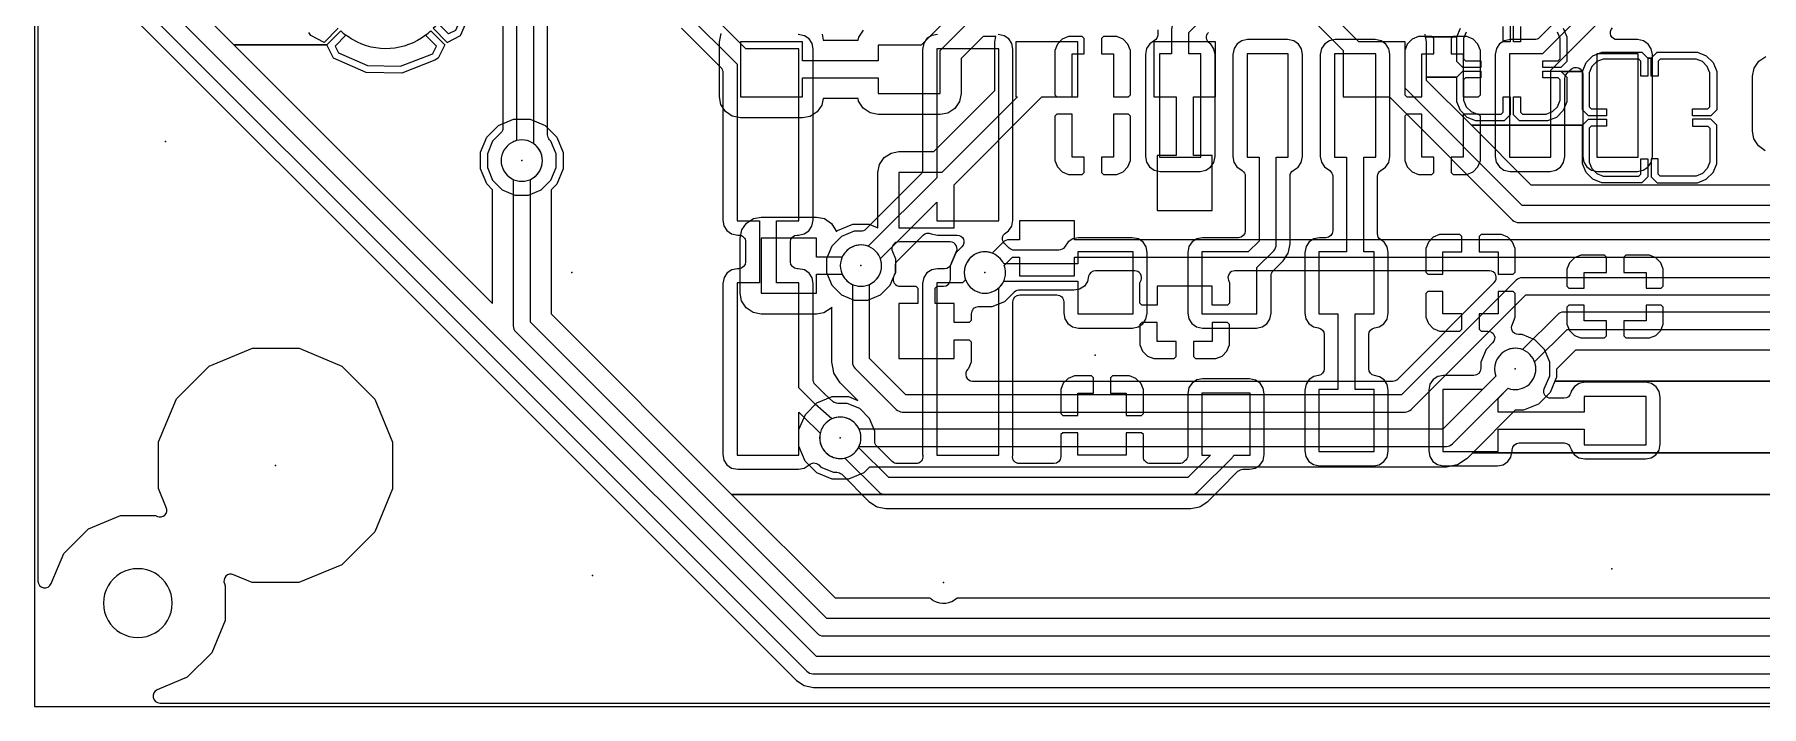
# Model space of a CAD drawing. Header units: millimetres. Extents: x 41 to 126, y -73 to -17.
# Drawn here: x 41 to 66.08, y -73 to -63.24 of the extents above; entities that cross this region are included whole.
import ezdxf

# ---------------------------------------------------------------- set-up
doc = ezdxf.new("R2010")
doc.units = ezdxf.units.MM
for name, color, linetype in [('Board', 5, 'Continuous'), ('Bottom', 70, 'Continuous'), ('Holes', 6, 'Continuous'), ('Top', 1, 'Continuous')]:
    doc.layers.add(name, color=color, linetype=linetype)

msp = doc.modelspace()

# ---------------------------------------------------------------- linework, layer by layer
at = {"layer": 'Board'}
msp.add_lwpolyline([(41, -73), (126, -73), (126, -17), (41, -17)], close=True, dxfattribs=at)
at = {"layer": 'Bottom'}
for points in [[(41.05, -55.5), (41.05, -71.179, 0.820313), (41.242, -71.217), (41.424, -70.78), (41.782, -70.423), (42.248, -70.23), (42.754, -70.23), (42.783, -70.242, 0.668178), (42.913, -70.112), (42.8, -69.837), (42.8, -69.16), (43.06, -68.536), (43.538, -68.058), (44.163, -67.8), (44.84, -67.8), (45.464, -68.06), (45.942, -68.538), (46.2, -69.163), (46.2, -69.84), (45.94, -70.464), (45.462, -70.942), (44.837, -71.2), (44.16, -71.2), (43.888, -71.087, 0.66818), (43.757, -71.217), (43.77, -71.248), (43.77, -71.754), (43.576, -72.22), (43.218, -72.577), (42.782, -72.758, 0.821045), (42.82, -72.95), (104.179, -72.95, 0.820313)], [(41.812, -62.088), (47.512, -67.788), (52.212, -72.488, 0.198912), (52.3, -72.525), (54.8, -72.525), (70.8, -72.525)], [(41.677, -62.237), (47.37, -67.93, -0.00094), (47.37, -67.93), (52.063, -72.623), (52.176, -72.698), (52.31, -72.725), (92.79, -72.725)], [(43.233, -62.732), (43.894, -63.393), (45.242, -63.393), (45.446, -63.189, 0.026417), (45.522, -63.254), (45.365, -63.412), (45.414, -63.51), (45.837, -63.695), (46.314, -63.705), (46.767, -63.528), (46.781, -63.518), (46.835, -63.412), (46.678, -63.254, 0.026417), (46.754, -63.189), (46.958, -63.393), (46.859, -63.587), (46.814, -63.617), (46.332, -63.805), (45.815, -63.794), (45.341, -63.587), (45.242, -63.393), (43.894, -63.393), (47.65, -67.149), (47.65, -65.499), (47.566, -65.414), (47.475, -65.194), (47.475, -64.955), (47.567, -64.735), (47.736, -64.566), (47.956, -64.475), (48.195, -64.475), (48.415, -64.567), (48.584, -64.736), (48.675, -64.956), (48.675, -65.195), (48.583, -65.415), (48.5, -65.499), (48.5, -67.299), (51.122, -69.921), (71.215, -69.921)], [(67.798, -65.725), (62.602, -65.725), (60.9, -64.023), (60.9, -63.35), (60.227, -63.35), (59.638, -62.762, 0.198912)], [(59.498, -62.975), (60, -63.477), (60, -64.15), (60.673, -64.15), (62.462, -65.938, 0.198912), (62.55, -65.975), (67.85, -65.975, 0.198913)], [(89.298, -71.725), (55, -71.725), (54.9, -71.725), (52.502, -71.725), (48.2, -67.423), (48.2, -65.348, 0.293253), (48.375, -65.075, 0.57735), (47.925, -64.815, 0.57735), (47.925, -65.335, 0.02346), (47.95, -65.348), (47.95, -67.475, 0.198913), (47.987, -67.563), (52.362, -71.938, 0.198912), (52.45, -71.975), (54.9, -71.975), (55, -71.975), (89.35, -71.975, 0.198912)], [(67.998, -66.225), (56.102, -66.225), (56.102, -65.95), (55.302, -65.95), (55.302, -66.225), (55.15, -66.225, 0.198912), (55.062, -66.262), (54.904, -66.419, 0.223415), (54.65, -66.44, 0.57735), (54.65, -66.96, 0.57735), (55.1, -66.7, 0.089141), (55.081, -66.596), (55.202, -66.475), (55.302, -66.475), (55.302, -66.75), (56.102, -66.75), (56.102, -66.475), (68.05, -66.475, 0.198912)], [(68.148, -66.775), (62.6, -66.775, 0.198912), (62.512, -66.812), (60.848, -68.475), (57.6, -68.475), (53.652, -68.475), (53.125, -67.948), (53.125, -66.873, 0.293253), (53.3, -66.6, 0.57735), (52.85, -66.34, 0.155593), (52.727, -66.475), (52.352, -66.475), (52.352, -66.2), (51.552, -66.2), (51.552, -67), (52.352, -67), (52.352, -66.725), (52.727, -66.725, 0.155593), (52.85, -66.86, 0.02346), (52.875, -66.873), (52.875, -68, 0.198912), (52.912, -68.088), (53.512, -68.688, 0.198912), (53.6, -68.725), (57.6, -68.725), (60.9, -68.725, 0.198912), (60.988, -68.688), (62.652, -67.025), (68.2, -67.025, 0.198912)], [(68.348, -67.275), (63.2, -67.275, 0.198912), (63.112, -67.312), (62.604, -67.819, 0.223415), (62.35, -67.84, 0.365828), (62.219, -68.204), (61.448, -68.975), (53.1, -68.975), (52.973, -68.975, 0.441969), (52.55, -68.84, 0.57735), (52.55, -69.36, 0.441969), (52.973, -69.225), (53.1, -69.225), (61.5, -69.225, 0.198912), (61.588, -69.188), (62.396, -68.381, 0.522652), (62.8, -68.1, 0.089141), (62.781, -67.996), (63.252, -67.525), (68.4, -67.525, 0.198912)], [(71.215, -69.921), (51.122, -69.921), (52.626, -71.425), (54.002, -71.425, 0.049825), (54.05, -71.46, 0.322074), (54.398, -71.425), (79.08, -71.425)]]:
    msp.add_lwpolyline(points, format="xyb", dxfattribs=at)
for points in [[(46.854, -61.922), (47.012, -61.765), (47.118, -61.819), (47.128, -61.833), (47.305, -62.286), (47.295, -62.763), (47.11, -63.186), (47.012, -63.235), (46.854, -63.078, -0.026417), (46.789, -63.154), (46.993, -63.358), (47.187, -63.259), (47.394, -62.785), (47.405, -62.268), (47.217, -61.786), (47.187, -61.741), (46.993, -61.642), (46.789, -61.846, -0.026417)], [(57.301, -67.175), (57.08, -67.175), (57.051, -67.146), (57.051, -66.85), (57.066, -66.813, 0.534512), (56.974, -66.675), (56.403, -66.675, 0.356833), (56.305, -66.755), (56.29, -66.829), (56.244, -66.896), (56.175, -66.94), (56.093, -66.956), (55.312, -66.956, 0.244433), (55.224, -66.984), (55.083, -67.124), (54.899, -67.2), (54.701, -67.2, 0.414469), (54.601, -67.3), (54.601, -67.396), (54.572, -67.425), (54.351, -67.425), (54.351, -67.15), (54.076, -67.15), (54.076, -66.929), (54.105, -66.9), (54.2, -66.9, 0.413958), (54.3, -66.8), (54.3, -66.6), (54.378, -66.412, 0.601623), (54.295, -66.256), (53.558, -66.256, 0.567509), (53.456, -66.394), (53.5, -66.501), (53.5, -66.7), (53.474, -66.762, 0.534793), (53.567, -66.9), (53.797, -66.9), (53.826, -66.929), (53.826, -67.15), (53.551, -67.15), (53.551, -67.95), (54.351, -67.95), (54.351, -67.675), (54.572, -67.675), (54.601, -67.704), (54.601, -68), (54.563, -68.092), (54.55, -68.104, 0.668179), (54.621, -68.275), (60.724, -68.275, 0.198912), (60.795, -68.246), (62.195, -66.846, 0.668178), (62.124, -66.675), (58.428, -66.675, 0.534512), (58.336, -66.813), (58.351, -66.85), (58.351, -67.146), (58.322, -67.175), (58.101, -67.175), (58.101, -66.9), (57.301, -66.9)], [(43, -71.5, 0.57735), (42.25, -71.067, 0.57735), (42.25, -71.933, 0.57735)]]:
    msp.add_lwpolyline(points, format="xyb", close=True, dxfattribs=at)
for points in [[(70.8, -72.275), (54.8, -72.275), (52.352, -72.275), (47.688, -67.612), (42.025, -61.948)], [(54.512, -62.762), (53.873, -63.4), (53.25, -63.4), (53.25, -63.625), (52.15, -63.625), (52.15, -63.35), (51.25, -63.35), (51.25, -64.15), (52.15, -64.15), (52.15, -63.875), (53.25, -63.875), (53.25, -64.1), (54.15, -64.1), (54.15, -63.477), (54.652, -62.975)], [(45.411, -63.154), (45.207, -63.358), (45.013, -63.259), (44.983, -63.214)], [(52.435, -63.239), (52.451, -63.325), (52.959, -63.325), (52.968, -63.281), (53.037, -63.181)], [(61.185, -63.239), (61.193, -63.28), (61.65, -63.28), (61.703, -63.152)], [(62.425, -63.087), (62.425, -63.35), (62.325, -63.35), (62.325, -63.129)], [(62.575, -63.129), (62.575, -63.35), (62.475, -63.35), (62.475, -63.087)], [(63.197, -63.152), (63.25, -63.28), (63.25, -63.638), (63.163, -63.725), (62.9, -63.725), (62.9, -63.625), (63.121, -63.625), (63.15, -63.596), (63.15, -63.3), (63.112, -63.208)], [(70.796, -69.316), (61.885, -69.316), (61.801, -69.401), (61.663, -69.493), (61.655, -69.494), (61.5, -69.525), (53.124, -69.525), (53.039, -69.609), (52.819, -69.7), (52.58, -69.7), (52.36, -69.608), (52.191, -69.439), (52.1, -69.219), (52.1, -68.98), (52.192, -68.76), (52.361, -68.591), (52.581, -68.5), (52.82, -68.5), (52.955, -68.556), (52.699, -68.301), (52.607, -68.163), (52.595, -68.1), (52.575, -68), (52.575, -67.205), (52.565, -67.219), (52.463, -67.285), (52.352, -67.306), (51.552, -67.306), (51.433, -67.282), (51.332, -67.213), (51.267, -67.111), (51.246, -67), (51.246, -66.2), (51.27, -66.081), (51.338, -65.981), (51.441, -65.915), (51.552, -65.894), (52.352, -65.894), (52.471, -65.918), (52.571, -65.987), (52.637, -66.089), (52.641, -66.111), (52.661, -66.091), (52.881, -66), (53.12, -66), (53.245, -66.052), (53.245, -66.05), (53.245, -65.25), (53.269, -65.131), (53.337, -65.031), (53.44, -64.965), (53.551, -64.944), (54.056, -64.944), (54.944, -64.056), (54.944, -63.35), (54.959, -63.275), (54.776, -63.275), (54.456, -63.595), (54.456, -64.1), (54.432, -64.219), (54.363, -64.319), (54.261, -64.385), (54.15, -64.406), (53.25, -64.406), (53.131, -64.382), (53.031, -64.313), (52.965, -64.211), (52.958, -64.175), (52.451, -64.175), (52.432, -64.269), (52.363, -64.369), (52.261, -64.435), (52.15, -64.456), (51.25, -64.456), (51.131, -64.432), (51.031, -64.363), (50.965, -64.261), (50.944, -64.15), (50.944, -63.35), (50.968, -63.231)], [(61.788, -63.208), (61.75, -63.3), (61.75, -63.596), (61.779, -63.625), (62, -63.625), (62, -63.725), (61.737, -63.725), (61.65, -63.638), (61.65, -63.28), (61.193, -63.28), (61.206, -63.35), (61.206, -63.862), (61.65, -63.862), (61.737, -63.775), (62, -63.775), (62, -63.875), (61.779, -63.875), (61.75, -63.904), (61.75, -64.2), (61.788, -64.292), (61.858, -64.362), (61.95, -64.4), (62.296, -64.4), (62.325, -64.371), (62.325, -64.15), (62.425, -64.15), (62.425, -64.412), (62.337, -64.5), (61.93, -64.5), (61.802, -64.447), (61.703, -64.348), (61.65, -64.22), (61.65, -63.862), (61.206, -63.862), (61.206, -63.905), (61.864, -64.562), (63.475, -64.562), (63.562, -64.475), (63.825, -64.475), (63.825, -64.575), (63.604, -64.575), (63.575, -64.604), (63.575, -65.1), (63.613, -65.192), (63.683, -65.262), (63.775, -65.3), (64.296, -65.3), (64.325, -65.271), (64.325, -65.05), (64.425, -65.05), (64.425, -65.312), (64.338, -65.4), (63.755, -65.4), (63.627, -65.347), (63.528, -65.248), (63.475, -65.12), (63.475, -64.562), (61.864, -64.562), (62.726, -65.425), (67.674, -65.425)], [(66.131, -64.932), (66.031, -64.863), (65.965, -64.761), (65.944, -64.65), (65.944, -63.85), (65.968, -63.731), (66.037, -63.631), (66.139, -63.565)], [(68.4, -67.825), (63.376, -67.825), (63.1, -68.101), (63.1, -68.22), (63.075, -68.279), (71.215, -68.279)], [(71.215, -68.279), (63.075, -68.279), (63.008, -68.44), (62.839, -68.609), (62.619, -68.7), (62.501, -68.7), (61.885, -69.316), (70.796, -69.316)]]:
    msp.add_lwpolyline(points, dxfattribs=at)
for points in [[(54.174, -65.25), (53.551, -65.25), (53.551, -66.05), (54.351, -66.05), (54.351, -65.427), (55.628, -64.15), (56.15, -64.15), (56.15, -63.35), (55.25, -63.35), (55.25, -64.15), (55.274, -64.15)], [(57.576, -65), (57.301, -65), (57.301, -65.8), (58.101, -65.8), (58.101, -65), (57.826, -65), (57.826, -64.15), (58.15, -64.15), (58.15, -63.35), (57.25, -63.35), (57.25, -64.15), (57.576, -64.15)], [(64.425, -63.85), (64.325, -63.85), (64.325, -63.629), (64.296, -63.6), (63.775, -63.6), (63.683, -63.638), (63.613, -63.708), (63.575, -63.8), (63.575, -64.296), (63.604, -64.325), (63.825, -64.325), (63.825, -64.425), (63.562, -64.425), (63.475, -64.338), (63.475, -63.78), (63.168, -63.78), (63.25, -63.862), (63.25, -64.22), (63.197, -64.348), (63.098, -64.447), (62.97, -64.5), (62.562, -64.5), (62.475, -64.412), (62.475, -64.15), (62.575, -64.15), (62.575, -64.371), (62.604, -64.4), (62.95, -64.4), (63.042, -64.362), (63.112, -64.292), (63.15, -64.2), (63.15, -63.904), (63.121, -63.875), (62.9, -63.875), (62.9, -63.775), (63.163, -63.775), (63.168, -63.78), (63.475, -63.78), (63.528, -63.652), (63.627, -63.553), (63.755, -63.5), (64.338, -63.5), (64.425, -63.587), (64.475, -63.587), (64.562, -63.5), (65.145, -63.5), (65.273, -63.553), (65.372, -63.652), (65.425, -63.78), (65.425, -64.338), (65.338, -64.425), (65.075, -64.425), (65.075, -64.325), (65.296, -64.325), (65.325, -64.296), (65.325, -63.8), (65.287, -63.708), (65.217, -63.638), (65.125, -63.6), (64.604, -63.6), (64.575, -63.629), (64.575, -63.85), (64.475, -63.85), (64.475, -63.587), (64.425, -63.587)], [(65.075, -64.575), (65.296, -64.575), (65.325, -64.604), (65.325, -65.1), (65.287, -65.192), (65.217, -65.262), (65.125, -65.3), (64.604, -65.3), (64.575, -65.271), (64.575, -65.05), (64.475, -65.05), (64.475, -65.312), (64.562, -65.4), (65.145, -65.4), (65.273, -65.347), (65.372, -65.248), (65.425, -65.12), (65.425, -64.562), (65.338, -64.475), (65.075, -64.475)], [(57.301, -67.425), (57.08, -67.425), (57.051, -67.454), (57.051, -67.75), (57.089, -67.842), (57.159, -67.912), (57.251, -67.95), (57.547, -67.95), (57.576, -67.921), (57.576, -67.7), (57.301, -67.7)], [(58.101, -67.425), (58.101, -67.7), (57.826, -67.7), (57.826, -67.921), (57.855, -67.95), (58.151, -67.95), (58.242, -67.912), (58.313, -67.842), (58.351, -67.75), (58.351, -67.454), (58.322, -67.425)]]:
    msp.add_lwpolyline(points, close=True, dxfattribs=at)
at = {"layer": 'Holes'}
for p in [(42.9, -64.8), (48.075, -65.075), (53, -66.6), (48.8, -66.7), (54.8, -66.7), (56.4, -67.9), (62.5, -68.1), (52.7, -69.1), (44.5, -69.5), (49.1, -71.1), (54.2, -71.2), (63.9, -71)]:
    msp.add_point(p, dxfattribs=at)
at = {"layer": 'Top'}
for points in [[(48.875, -44.5), (48.875, -46.848), (48.112, -47.612), (47.412, -48.312, 0.198912), (47.375, -48.4), (47.375, -61.1, 0.198912), (47.412, -61.188), (47.762, -61.538), (48, -61.777), (48, -64.785, 0.067833), (47.925, -64.815, 0.57735), (47.925, -65.335, 0.57735), (48.375, -65.075, 0.241531), (48.25, -64.831), (48.25, -61.725, 0.198912), (48.213, -61.637), (47.938, -61.362), (47.625, -61.048), (47.625, -48.452), (48.288, -47.788), (49.088, -46.988, 0.198912), (49.125, -46.9), (49.125, -44.5)], [(66.175, -58.975), (65.9, -58.975, 0.198912), (65.812, -59.012), (64.548, -60.275), (60.4, -60.275, 0.198912), (60.312, -60.312), (57.547, -63.077, 0.198912), (57.51, -63.165), (57.51, -63.525), (57.335, -63.525), (57.335, -65.025), (57.935, -65.025), (57.935, -63.525), (57.76, -63.525), (57.76, -63.217), (60.452, -60.525), (64.6, -60.525, 0.198912), (64.688, -60.488), (65.952, -59.225), (66.248, -59.225)], [(65.365, -60.776), (62.851, -63.29, -0.198912), (62.78, -63.319), (62.424, -63.319), (62.342, -63.335), (62.273, -63.379), (62.227, -63.446), (62.209, -63.535), (62.209, -65.016), (62.225, -65.098), (62.269, -65.167), (62.336, -65.213), (62.425, -65.231), (63.006, -65.231), (63.088, -65.215), (63.157, -65.171), (63.203, -65.104), (63.221, -65.015), (63.221, -63.88, -0.198912), (63.25, -63.809), (63.308, -63.751, -0.668178), (63.479, -63.822), (63.479, -65.016), (63.495, -65.098), (63.539, -65.167), (63.606, -65.213), (63.695, -65.231), (64.276, -65.231), (64.358, -65.215), (64.427, -65.171), (64.473, -65.104), (64.491, -65.015), (64.491, -63.534), (64.475, -63.452), (64.431, -63.383), (64.364, -63.337), (64.275, -63.319), (63.982, -63.319, -0.668179), (63.911, -63.148)], [(47.8, -61.901), (47.8, -64.602, -0.19914), (47.771, -64.672), (47.651, -64.791), (47.575, -64.975), (47.575, -65.174), (47.651, -65.358), (47.791, -65.499), (47.975, -65.575), (48.174, -65.575), (48.358, -65.499), (48.499, -65.359), (48.575, -65.175), (48.575, -64.976), (48.499, -64.792), (48.479, -64.772, -0.198687), (48.45, -64.702), (48.45, -62.051, -0.668179)], [(41.05, -62.732), (41.05, -63.393), (41.05, -71.179, 0.820314), (41.242, -71.217), (41.424, -70.78), (41.782, -70.423), (42.248, -70.23), (42.754, -70.23), (42.783, -70.242, 0.668178), (42.913, -70.112), (42.8, -69.837), (42.8, -69.16), (43.06, -68.536), (43.538, -68.058), (44.163, -67.8), (44.84, -67.8), (45.464, -68.06), (45.942, -68.538), (46.2, -69.163), (46.2, -69.84), (45.94, -70.464), (45.462, -70.942), (44.837, -71.2), (44.16, -71.2), (43.888, -71.087, 0.66818), (43.757, -71.217), (43.77, -71.248), (43.77, -71.754), (43.576, -72.22), (43.218, -72.577), (42.782, -72.758, 0.821045), (42.82, -72.95), (104.179, -72.95, 0.820313)], [(50.448, -62.925), (51.2, -63.677), (51.2, -65.95), (51.525, -65.95), (51.525, -66.85), (51.2, -66.85), (51.2, -69.35), (52.1, -69.35), (52.1, -68.727), (52.162, -68.788), (52.407, -69.034, 0.328246), (52.55, -69.36, 0.188449), (52.766, -69.393), (53.262, -69.888, 0.198912), (53.35, -69.925), (57.8, -69.925, 0.198912), (57.888, -69.888), (58.388, -69.388, 0.093743), (58.415, -69.35), (58.65, -69.35), (58.65, -68.45), (57.95, -68.45), (57.95, -69.35), (58.073, -69.35), (57.748, -69.675), (53.402, -69.675), (52.966, -69.239, 0.121073), (53, -69.1, 0.5415), (52.579, -68.825), (52.336, -68.609), (52.1, -68.373), (52.1, -66.85), (51.775, -66.85), (51.775, -65.95), (52.1, -65.95), (52.1, -63.45), (51.327, -63.45), (50.588, -62.712, 0.198912)], [(50.395, -63.154), (50.965, -63.724, -0.198912), (50.994, -63.795), (50.994, -65.941), (51.01, -66.023), (51.054, -66.092), (51.121, -66.138), (51.21, -66.156), (51.225, -66.156, -0.414214), (51.325, -66.256), (51.325, -66.544, -0.414213), (51.225, -66.644), (51.209, -66.644), (51.127, -66.66), (51.058, -66.704), (51.012, -66.771), (50.994, -66.86), (50.994, -69.341), (51.01, -69.423), (51.054, -69.492), (51.121, -69.538), (51.21, -69.556), (52.091, -69.556), (52.173, -69.54), (52.246, -69.493, -0.411528), (52.387, -69.494), (52.416, -69.524), (52.6, -69.6), (52.649, -69.6, -0.198686), (52.72, -69.629), (53.113, -70.023), (53.226, -70.098), (53.234, -70.1), (53.36, -70.125), (57.79, -70.125), (57.916, -70.1), (57.924, -70.098), (58.037, -70.023), (58.21, -69.85), (58.474, -69.585, -0.198912), (58.545, -69.556), (58.641, -69.556), (58.723, -69.54), (58.792, -69.496), (58.838, -69.429), (58.856, -69.34), (58.856, -68.459), (58.84, -68.377), (58.796, -68.308), (58.729, -68.262), (58.64, -68.244), (57.959, -68.244), (57.877, -68.26), (57.808, -68.304), (57.762, -68.371), (57.744, -68.46), (57.744, -69.342, -0.231308), (57.716, -69.425), (57.695, -69.446, -0.19891), (57.624, -69.475), (57.2, -69.475, -0.414214), (57.1, -69.375), (57.1, -69.054), (57.071, -69.025), (56.85, -69.025), (56.85, -69.35), (56.15, -69.35), (56.15, -69.025), (55.929, -69.025), (55.9, -69.054), (55.9, -69.375, -0.414213), (55.8, -69.475), (55.301, -69.475, -0.474026), (55.203, -69.355), (55.206, -69.34), (55.206, -68.38), (55.206, -67.125, -0.414213), (55.306, -67.025), (55.844, -67.025, -0.414214), (55.944, -67.125), (55.944, -67.291), (55.96, -67.373), (56.004, -67.442), (56.071, -67.488), (56.16, -67.506), (56.941, -67.506), (57.023, -67.49), (57.092, -67.446), (57.138, -67.379), (57.156, -67.29), (57.156, -66.409), (57.14, -66.327), (57.096, -66.258), (57.029, -66.212), (56.94, -66.194), (56.159, -66.194), (56.077, -66.21), (56.008, -66.254), (55.955, -66.331, -0.247737), (55.872, -66.375), (55.224, -66.375, -0.199141), (55.153, -66.346), (55.084, -66.277, -0.477991), (55.101, -66.123), (55.142, -66.096), (55.188, -66.029), (55.206, -65.94), (55.206, -64.388), (55.206, -63.459), (55.19, -63.377), (55.146, -63.308), (55.079, -63.262), (54.99, -63.244)], [(57.31, -63.175), (57.31, -63.249, -0.25508), (57.264, -63.333), (57.193, -63.379), (57.147, -63.446), (57.129, -63.535), (57.129, -65.016), (57.145, -65.098), (57.189, -65.167), (57.256, -65.213), (57.345, -65.231), (57.926, -65.231), (58.008, -65.215), (58.077, -65.171), (58.123, -65.104), (58.141, -65.015), (58.141, -63.534), (58.125, -63.452), (58.081, -63.383), (58.059, -63.368, -0.469796), (58.045, -63.215)], [(54.109, -63.244), (54.027, -63.26), (53.958, -63.304), (53.912, -63.371), (53.894, -63.46), (53.894, -65.205, -0.198912), (53.865, -65.276), (53.07, -66.071, -0.19914), (52.999, -66.1), (52.901, -66.1), (52.717, -66.176), (52.576, -66.316), (52.5, -66.5), (52.5, -66.699), (52.576, -66.883), (52.716, -67.024), (52.9, -67.1), (53.099, -67.1), (53.283, -67.024), (53.424, -66.884), (53.5, -66.7), (53.5, -66.601, -0.198685), (53.529, -66.53), (53.903, -66.156, -0.320937), (54.018, -66.137), (54.11, -66.156), (54.396, -66.156, -0.668495), (54.466, -66.327), (54.376, -66.416), (54.307, -66.582, -0.303109), (54.215, -66.644), (54.109, -66.644), (54.027, -66.66), (53.958, -66.704), (53.912, -66.771), (53.894, -66.86), (53.894, -69.341), (53.897, -69.357, -0.469798), (53.799, -69.475), (53.526, -69.475, -0.198912), (53.455, -69.446), (53.229, -69.22, -0.199139), (53.2, -69.149), (53.2, -69.001), (53.124, -68.817), (52.984, -68.676), (52.8, -68.6), (52.665, -68.6, -0.183461), (52.598, -68.575), (52.475, -68.465, -0.01469), (52.471, -68.461), (52.335, -68.326, -0.198912), (52.306, -68.255), (52.306, -66.859), (52.29, -66.777), (52.246, -66.708), (52.179, -66.662), (52.09, -66.644), (52.075, -66.644, -0.414213), (51.975, -66.544), (51.975, -66.256, -0.414213), (52.075, -66.156), (52.091, -66.156), (52.173, -66.14), (52.242, -66.096), (52.288, -66.029), (52.306, -65.94), (52.306, -63.459), (52.29, -63.377), (52.246, -63.308), (52.179, -63.262), (52.09, -63.244)]]:
    msp.add_lwpolyline(points, format="xyb", dxfattribs=at)
msp.add_lwpolyline([(66.4, -60.15), (65.6, -60.15), (65.6, -60.823), (62.898, -63.525), (62.415, -63.525), (62.415, -65.025), (63.015, -65.025), (63.015, -63.762), (65.727, -61.05), (66.273, -61.05)], dxfattribs=at)
for points in [[(46.678, -63.254, -0.303057), (45.625, -63.323, -0.032471), (45.522, -63.254), (45.365, -63.412), (45.414, -63.51), (45.837, -63.695), (46.314, -63.705), (46.767, -63.528), (46.781, -63.518), (46.835, -63.412)], [(59.211, -66.38), (59.23, -66.285), (59.23, -65.301, -0.25508), (59.276, -65.217), (59.347, -65.171), (59.393, -65.104), (59.411, -65.015), (59.411, -63.534), (59.395, -63.452), (59.351, -63.383), (59.284, -63.337), (59.195, -63.319), (58.614, -63.319), (58.532, -63.335), (58.463, -63.379), (58.417, -63.446), (58.399, -63.535), (58.399, -65.016), (58.415, -65.098), (58.459, -65.167), (58.536, -65.22, -0.247737), (58.58, -65.303), (58.58, -66.094, -0.414213), (58.48, -66.194), (57.959, -66.194), (57.877, -66.21), (57.808, -66.254), (57.762, -66.321), (57.744, -66.41), (57.744, -67.291), (57.76, -67.373), (57.804, -67.442), (57.871, -67.488), (57.96, -67.506), (58.741, -67.506), (58.823, -67.49), (58.892, -67.446), (58.938, -67.379), (58.956, -67.29), (58.956, -66.745, -0.198912), (58.985, -66.674), (59.128, -66.532), (59.203, -66.419)], [(60.67, -63.474), (60.665, -63.452), (60.621, -63.383), (60.554, -63.337), (60.465, -63.319), (59.884, -63.319), (59.802, -63.335), (59.733, -63.379), (59.687, -63.446), (59.669, -63.535), (59.669, -65.016), (59.685, -65.098), (59.729, -65.167), (59.806, -65.22, -0.247737), (59.85, -65.303), (59.85, -66.094, -0.414213), (59.75, -66.194), (59.659, -66.194), (59.577, -66.21), (59.508, -66.254), (59.462, -66.321), (59.444, -66.41), (59.444, -67.291), (59.46, -67.373), (59.504, -67.442), (59.571, -67.488), (59.645, -67.503, -0.356832), (59.725, -67.601), (59.725, -68.099, -0.360729), (59.643, -68.197), (59.577, -68.21), (59.508, -68.254), (59.462, -68.321), (59.444, -68.41), (59.444, -69.291), (59.46, -69.373), (59.504, -69.442), (59.571, -69.488), (59.66, -69.506), (60.441, -69.506), (60.523, -69.49), (60.592, -69.446), (60.638, -69.379), (60.656, -69.29), (60.656, -68.409), (60.64, -68.327), (60.596, -68.258), (60.529, -68.212), (60.455, -68.197, -0.356832), (60.375, -68.099), (60.375, -67.601, -0.360729), (60.457, -67.503), (60.523, -67.49), (60.592, -67.446), (60.638, -67.379), (60.656, -67.29), (60.656, -66.963), (60.656, -66.409), (60.645, -66.349), (60.64, -66.327), (60.596, -66.258), (60.544, -66.222, -0.247735), (60.5, -66.139), (60.5, -65.301, -0.25508), (60.546, -65.217), (60.617, -65.171), (60.663, -65.104), (60.681, -65.015), (60.681, -64.388), (60.681, -63.534)], [(53.281, -66.496), (54.1, -65.677), (54.1, -65.95), (55, -65.95), (55, -63.45), (54.1, -63.45), (54.1, -65.323), (53.104, -66.319, 0.223415), (52.85, -66.34, 0.57735), (52.85, -66.86, 0.57735), (53.3, -66.6, 0.089141)], [(58.623, -66.4), (57.95, -66.4), (57.95, -67.3), (58.75, -67.3), (58.75, -66.627), (58.993, -66.383, 0.198912), (59.03, -66.295), (59.03, -65.025), (59.205, -65.025), (59.205, -63.525), (58.605, -63.525), (58.605, -65.025), (58.78, -65.025), (58.78, -66.243)], [(54.519, -66.804), (54.473, -66.85), (54.1, -66.85), (54.1, -69.35), (55, -69.35), (55, -66.924, 0.103187), (55.073, -66.825), (56.15, -66.825), (56.15, -67.3), (56.95, -67.3), (56.95, -66.4), (56.15, -66.4), (56.15, -66.575), (55.073, -66.575, 0.441969), (54.65, -66.44, 0.365828)], [(62.25, -66.975), (62.25, -67.3), (61.975, -67.3), (61.975, -67.521), (62.004, -67.55), (62.102, -67.55, -0.668495), (62.172, -67.721), (62.076, -67.816), (62, -68), (62, -68.094, -0.413959), (61.9, -68.194), (61.459, -68.194), (61.377, -68.21), (61.308, -68.254), (61.262, -68.321), (61.244, -68.41), (61.244, -69.291), (61.26, -69.373), (61.304, -69.442), (61.371, -69.488), (61.46, -69.506), (62.241, -69.506), (62.323, -69.49), (62.392, -69.446), (62.438, -69.379), (62.456, -69.29), (62.456, -69.275, -0.414213), (62.556, -69.175), (63.208, -69.175, -0.360726), (63.307, -69.257), (63.31, -69.273), (63.354, -69.342), (63.421, -69.388), (63.51, -69.406), (64.391, -69.406), (64.473, -69.39), (64.542, -69.346), (64.588, -69.279), (64.606, -69.19), (64.606, -68.509), (64.59, -68.427), (64.546, -68.358), (64.479, -68.312), (64.39, -68.294), (63.509, -68.294), (63.427, -68.31), (63.358, -68.354), (63.312, -68.421), (63.307, -68.445, -0.356831), (63.209, -68.525), (63.015, -68.525, -0.53479), (62.922, -68.387), (63, -68.2), (63, -68.001), (62.938, -67.851), (62.924, -67.817), (62.784, -67.676), (62.6, -67.6), (62.545, -67.6, -0.579737), (62.459, -67.449), (62.5, -67.35), (62.5, -67.162), (62.5, -67.004), (62.471, -66.975)], [(62.25, -68.527), (62.396, -68.381, 0.522652), (62.8, -68.1, 0.57735), (62.35, -67.84, 0.365828), (62.219, -68.204), (62.023, -68.4), (61.45, -68.4), (61.45, -69.3), (62.25, -69.3), (62.25, -68.975), (63.5, -68.975), (63.5, -69.2), (64.4, -69.2), (64.4, -68.5), (63.5, -68.5), (63.5, -68.725), (62.25, -68.725)], [(43, -71.5, 0.57735), (42.25, -71.067, 0.57735), (42.25, -71.933, 0.57735)]]:
    msp.add_lwpolyline(points, format="xyb", close=True, dxfattribs=at)
for points in [[(56.065, -64.15), (56.065, -63.525), (56.24, -63.525), (56.24, -63.304), (56.211, -63.275), (56.015, -63.275), (55.923, -63.313), (55.853, -63.383), (55.815, -63.475), (55.815, -64.121), (55.844, -64.15)], [(56.49, -63.525), (56.665, -63.525), (56.665, -64.15), (56.886, -64.15), (56.915, -64.121), (56.915, -63.475), (56.877, -63.383), (56.807, -63.313), (56.715, -63.275), (56.519, -63.275), (56.49, -63.304)], [(61.32, -63.525), (61.32, -63.304), (61.291, -63.275), (61.095, -63.275), (61.003, -63.313), (60.933, -63.383), (60.895, -63.475), (60.895, -64.121), (60.924, -64.15), (61.145, -64.15), (61.145, -63.525)], [(61.57, -63.525), (61.745, -63.525), (61.745, -64.15), (61.966, -64.15), (61.995, -64.121), (61.995, -63.475), (61.957, -63.383), (61.887, -63.313), (61.795, -63.275), (61.599, -63.275), (61.57, -63.304)], [(60.175, -67.3), (60.45, -67.3), (60.45, -66.4), (60.3, -66.4), (60.3, -65.025), (60.475, -65.025), (60.475, -63.525), (59.875, -63.525), (59.875, -65.025), (60.05, -65.025), (60.05, -66.4), (59.65, -66.4), (59.65, -67.3), (59.925, -67.3), (59.925, -68.4), (59.65, -68.4), (59.65, -69.3), (60.45, -69.3), (60.45, -68.4), (60.175, -68.4)], [(63.685, -65.025), (64.285, -65.025), (64.285, -63.525), (63.685, -63.525)], [(56.24, -65.025), (56.065, -65.025), (56.065, -64.4), (55.844, -64.4), (55.815, -64.429), (55.815, -65.075), (55.853, -65.167), (55.923, -65.237), (56.015, -65.275), (56.211, -65.275), (56.24, -65.246)], [(56.665, -64.4), (56.665, -65.025), (56.49, -65.025), (56.49, -65.246), (56.519, -65.275), (56.715, -65.275), (56.807, -65.237), (56.877, -65.167), (56.915, -65.075), (56.915, -64.429), (56.886, -64.4)], [(61.32, -65.025), (61.145, -65.025), (61.145, -64.4), (60.924, -64.4), (60.895, -64.429), (60.895, -65.075), (60.933, -65.167), (61.003, -65.237), (61.095, -65.275), (61.291, -65.275), (61.32, -65.246)], [(61.745, -64.4), (61.745, -65.025), (61.57, -65.025), (61.57, -65.246), (61.599, -65.275), (61.795, -65.275), (61.887, -65.237), (61.957, -65.167), (61.995, -65.075), (61.995, -64.429), (61.966, -64.4)], [(61.45, -66.725), (61.45, -66.4), (61.725, -66.4), (61.725, -66.179), (61.696, -66.15), (61.4, -66.15), (61.308, -66.188), (61.238, -66.258), (61.2, -66.35), (61.2, -66.696), (61.229, -66.725)], [(61.975, -66.4), (62.25, -66.4), (62.25, -66.725), (62.471, -66.725), (62.5, -66.696), (62.5, -66.63), (62.5, -66.35), (62.462, -66.258), (62.392, -66.188), (62.3, -66.15), (62.004, -66.15), (61.975, -66.179)], [(63.5, -66.925), (63.5, -66.7), (63.825, -66.7), (63.825, -66.479), (63.796, -66.45), (63.45, -66.45), (63.358, -66.488), (63.288, -66.558), (63.25, -66.65), (63.25, -66.896), (63.279, -66.925)], [(64.075, -66.7), (64.4, -66.7), (64.4, -66.925), (64.621, -66.925), (64.65, -66.896), (64.65, -66.83), (64.65, -66.65), (64.612, -66.558), (64.542, -66.488), (64.45, -66.45), (64.104, -66.45), (64.075, -66.479)], [(61.725, -67.3), (61.45, -67.3), (61.45, -66.975), (61.229, -66.975), (61.2, -67.004), (61.2, -67.35), (61.238, -67.442), (61.308, -67.512), (61.4, -67.55), (61.696, -67.55), (61.725, -67.521)], [(63.825, -67.4), (63.5, -67.4), (63.5, -67.175), (63.279, -67.175), (63.25, -67.204), (63.25, -67.45), (63.288, -67.542), (63.358, -67.612), (63.45, -67.65), (63.796, -67.65), (63.825, -67.621)], [(64.4, -67.175), (64.4, -67.4), (64.075, -67.4), (64.075, -67.621), (64.104, -67.65), (64.45, -67.65), (64.542, -67.612), (64.612, -67.542), (64.65, -67.45), (64.65, -67.204), (64.621, -67.175)], [(56.15, -68.775), (56.15, -68.45), (56.375, -68.45), (56.375, -68.229), (56.346, -68.2), (56.1, -68.2), (56.008, -68.238), (55.938, -68.308), (55.9, -68.4), (55.9, -68.746), (55.929, -68.775)], [(56.625, -68.45), (56.85, -68.45), (56.85, -68.775), (57.071, -68.775), (57.1, -68.746), (57.1, -68.4), (57.062, -68.308), (56.992, -68.238), (56.9, -68.2), (56.654, -68.2), (56.625, -68.229)]]:
    msp.add_lwpolyline(points, close=True, dxfattribs=at)

doc.saveas('drawing.dxf')
